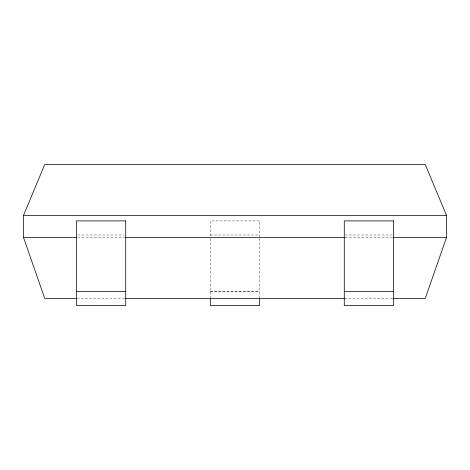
<?xml version="1.0" encoding="UTF-8"?>
<svg xmlns="http://www.w3.org/2000/svg" width="470" height="470" viewBox="0 0 470 470"><rect width="100%" height="100%" fill="white"/><g stroke="black" fill="none" stroke-linecap="round" stroke-linejoin="round"><path stroke-width="0.35" stroke-dasharray="2.35 1.76" d="M77.826 235L124.274 235M210.325 235L259.675 235M345.004 235L392.174 235M77.844 237.468L124.844 237.468M345.156 237.468L392.156 237.468M210.325 291.4L259.675 291.4M210.325 291.676L259.675 291.676M77.004 298.45L124.656 298.45M344.61 298.45L392.262 298.45M259.675 236.951L259.675 220.9L210.325 220.9L210.325 236.951M259.675 238.361L259.675 297.757M210.325 238.361L210.325 297.757"/><path stroke-width="0.7" d="M76.269 298.45L44.744 298.45L23.5 237.468L23.5 215.395L44.744 164.5L425.256 164.5L446.5 215.395L446.5 237.468L425.256 298.45L392.996 298.45M23.5 215.395L446.5 215.395M23.5 237.468L76.375 237.468M125.578 237.468L344.422 237.468M392.891 237.468L446.5 237.468M76.375 291.4L125.725 291.4M344.275 291.4L393.625 291.4M125.39 298.45L344.61 298.45M259.675 298.327L259.675 305.5L210.325 305.5L210.325 298.327M125.725 220.9L76.375 220.9L76.375 305.5L125.725 305.5L125.725 220.9M393.625 220.9L344.275 220.9L344.275 305.5L393.625 305.5L393.625 220.9"/></g></svg>
